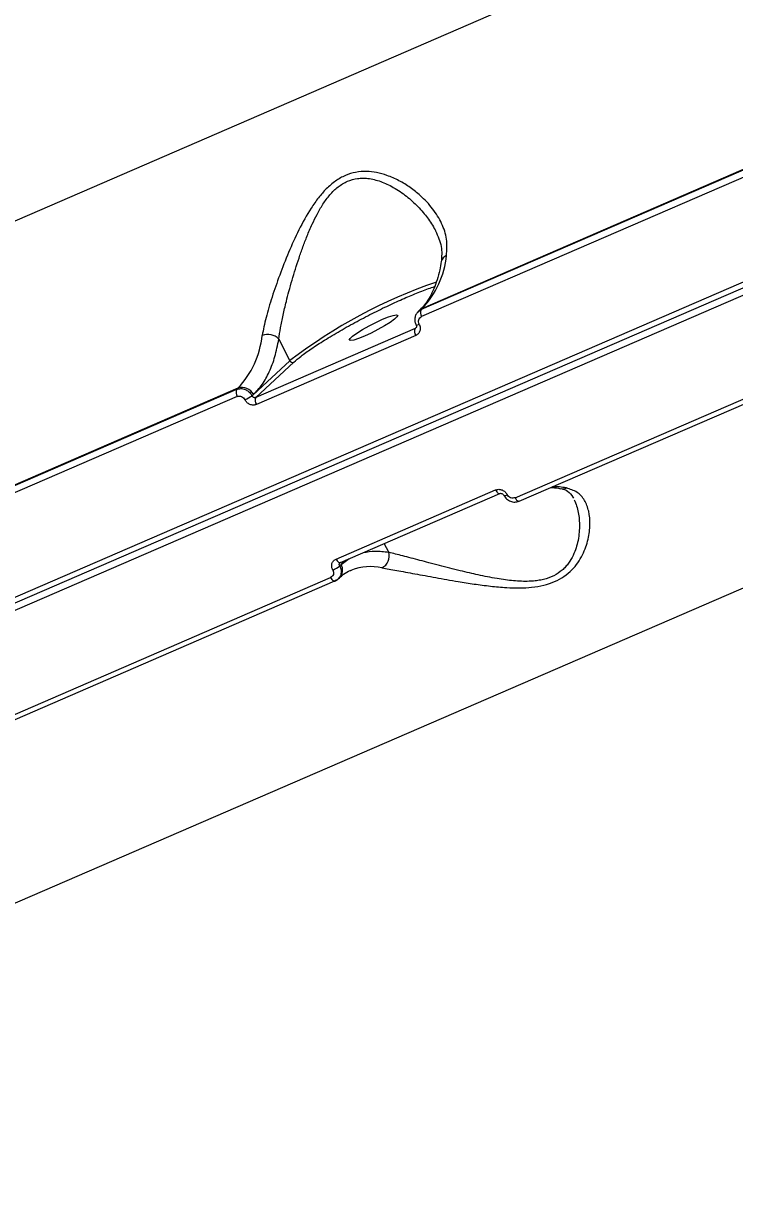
# Model space of a CAD drawing. Header units: millimetres. Extents: x -6332 to 8932, y -6739 to 7096.
# Drawn here: x -2599.8 to -2482, y -2393.5 to -2198.6 of the extents above; entities that cross this region are included whole.
import ezdxf

# ---------------------------------------------------------------- set-up
doc = ezdxf.new("R2010")
doc.units = ezdxf.units.MM
for name, color, linetype in [('DIKOM_ОБЪЕКТ', 7, 'Continuous'), ('DIKOM_РАЗМЕР_ЗОНА', 7, 'Continuous'), ('DIKOM_РАЗМЕР_ОБЪЕКТА', 7, 'Continuous')]:
    doc.layers.add(name, color=color, linetype=linetype)
doc.styles.add('style1', font='arial.ttf', dxfattribs={"width": 0.8})
doc.dimstyles.new('1-50', dxfattribs={"dimtxt": 300, "dimasz": 200, "dimexe": 100, "dimexo": 0, "dimgap": 100, "dimtad": 1, "dimtxsty": 'style1', "dimcen": 200, "dimclrd": 7, "dimclre": 7, "dimclrt": 7, "dimadec": 1, "dimazin": 2, "dimtfac": 1, "dimtmove": 0, "dimatfit": 2, "dimfxl": 0, "dimlwd": 25, "dimlwe": 18, "dimarcsym": 0})

# ---------------------------------------------------------------- blocks, each defined once
blk = doc.blocks.new('*D9')
at = {"layer": 'Defpoints', "color": 0, "transparency": 16777216}
for p in [(777.17, 5593.97), (-4228.73, -3389.78), (7301.72, -3389.78)]:
    blk.add_point(p, dxfattribs=at)
at = {"layer": 'DIKOM_РАЗМЕР_ОБЪЕКТА', "color": 7, "lineweight": 18, "transparency": 16777216}
for p, q in [((777.17, 5593.97), (7401.72, 5593.97)), ((-4228.73, -3389.78), (7401.72, -3389.78))]:
    blk.add_line(p, q, dxfattribs=at)
at = {"layer": 'DIKOM_РАЗМЕР_ОБЪЕКТА', "color": 7, "lineweight": 25, "transparency": 16777216}
blk.add_line((7301.72, 5393.97), (7301.72, -3189.78), dxfattribs=at)
at = {"layer": 'DIKOM_РАЗМЕР_ОБЪЕКТА', "color": 7, "transparency": 16777216}
for points in [[(7268.39, 5393.97), (7335.06, 5393.97), (7301.72, 5593.97)], [(7268.39, -3189.78), (7335.06, -3189.78), (7301.72, -3389.78)]]:
    blk.add_solid(points, dxfattribs=at)
at = {"layer": 'DIKOM_РАЗМЕР_ОБЪЕКТА', "color": 7, "transparency": 16777216, "insert": (7048.55, 1153.71), "char_height": 300, "attachment_point": 5, "rotation": 90, "style": 'style1'}
blk.add_mtext('9000', dxfattribs=at)
blk = doc.blocks.new('*D10')
at = {"layer": 'Defpoints', "color": 0, "transparency": 16777216}
for p in [(4034.78, 3636.59), (-4490.85, -1960.46), (4034.78, -5533.39)]:
    blk.add_point(p, dxfattribs=at)
at = {"layer": 'DIKOM_РАЗМЕР_ОБЪЕКТА', "color": 7, "lineweight": 18, "transparency": 16777216}
for p, q in [((4034.78, 3636.59), (4034.78, -5633.39)), ((-4490.85, -1960.46), (-4490.85, -5633.39))]:
    blk.add_line(p, q, dxfattribs=at)
at = {"layer": 'DIKOM_РАЗМЕР_ОБЪЕКТА', "color": 7, "lineweight": 25, "transparency": 16777216}
blk.add_line((-4290.85, -5533.39), (3834.78, -5533.39), dxfattribs=at)
at = {"layer": 'DIKOM_РАЗМЕР_ОБЪЕКТА', "color": 7, "transparency": 16777216}
for points in [[(-4290.85, -5500.05), (-4290.85, -5566.72), (-4490.85, -5533.39)], [(3834.78, -5500.05), (3834.78, -5566.72), (4034.78, -5533.39)]]:
    blk.add_solid(points, dxfattribs=at)
at = {"layer": 'DIKOM_РАЗМЕР_ОБЪЕКТА', "color": 7, "transparency": 16777216, "insert": (308.03, -5280.21), "char_height": 300, "attachment_point": 5, "style": 'style1'}
blk.add_mtext('8500', dxfattribs=at)
blk = doc.blocks.new('*D11')
at = {"layer": 'Defpoints', "color": 0, "transparency": 16777216}
for p in [(1114.35, 7096.35), (-4349.59, -4627.34), (8831.76, -4627.34)]:
    blk.add_point(p, dxfattribs=at)
at = {"layer": 'DIKOM_РАЗМЕР_ЗОНА', "color": 7, "lineweight": 18, "transparency": 16777216}
for p, q in [((1114.35, 7096.35), (8931.76, 7096.35)), ((-4349.59, -4627.34), (8931.76, -4627.34))]:
    blk.add_line(p, q, dxfattribs=at)
at = {"layer": 'DIKOM_РАЗМЕР_ЗОНА', "color": 7, "lineweight": 25, "transparency": 16777216}
blk.add_line((8831.76, 6896.35), (8831.76, -4427.34), dxfattribs=at)
at = {"layer": 'DIKOM_РАЗМЕР_ЗОНА', "color": 7, "transparency": 16777216}
for points in [[(8798.42, 6896.35), (8865.09, 6896.35), (8831.76, 7096.35)], [(8798.42, -4427.34), (8865.09, -4427.34), (8831.76, -4627.34)]]:
    blk.add_solid(points, dxfattribs=at)
at = {"layer": 'DIKOM_РАЗМЕР_ЗОНА', "color": 7, "transparency": 16777216, "insert": (8578.59, 1308.2), "char_height": 300, "attachment_point": 5, "rotation": 90, "style": 'style1'}
blk.add_mtext('11750', dxfattribs=at)
blk = doc.blocks.new('*D12')
at = {"layer": 'Defpoints', "color": 0, "transparency": 16777216}
for p in [(6134.38, 3354.85), (-6332, -2644.93), (6134.38, -6639)]:
    blk.add_point(p, dxfattribs=at)
at = {"layer": 'DIKOM_РАЗМЕР_ЗОНА', "color": 7, "lineweight": 18, "transparency": 16777216}
for p, q in [((6134.38, 3354.85), (6134.38, -6739)), ((-6332, -2644.93), (-6332, -6739))]:
    blk.add_line(p, q, dxfattribs=at)
at = {"layer": 'DIKOM_РАЗМЕР_ЗОНА', "color": 7, "lineweight": 25, "transparency": 16777216}
blk.add_line((-6132, -6639), (5934.38, -6639), dxfattribs=at)
at = {"layer": 'DIKOM_РАЗМЕР_ЗОНА', "color": 7, "transparency": 16777216}
for points in [[(-6132, -6605.67), (-6132, -6672.33), (-6332, -6639)], [(5934.38, -6605.67), (5934.38, -6672.33), (6134.38, -6639)]]:
    blk.add_solid(points, dxfattribs=at)
at = {"layer": 'DIKOM_РАЗМЕР_ЗОНА', "color": 7, "transparency": 16777216, "insert": (-98.81, -6385.83), "char_height": 300, "attachment_point": 5, "style": 'style1'}
blk.add_mtext('12500', dxfattribs=at)

msp = doc.modelspace()

# ---------------------------------------------------------------- linework, layer by layer
at = {"layer": 'DIKOM_ОБЪЕКТ', "color": 7, "linetype": 'Continuous', "lineweight": 15}
for p, q in [((-2745.279, -2293.706), (-2456.422, -2168.609)), ((-2391.728, -2202.974), (-2791.176, -2375.967)), ((-2790.441, -2376.575), (-2390.994, -2203.583)), ((-2790.266, -2377.732), (-2390.818, -2204.74)), ((-2465.43, -2216.364), (-2533.93, -2246.03)), ((-2465.208, -2216.158), (-2533.709, -2245.824)), ((-2465.33, -2217.52), (-2533.83, -2247.186)), ((-2534.443, -2246.396), (-2533.93, -2246.03)), ((-2534.161, -2246.119), (-2534.383, -2246.325)), ((-2533.93, -2246.03), (-2533.709, -2245.824)), ((-2518.359, -2277.191), (-2449.859, -2247.525)), ((-2517.645, -2277.761), (-2449.144, -2248.095)), ((-2534.89, -2249.153), (-2561.3, -2260.591)), ((-2534.717, -2248.993), (-2534.89, -2249.153)), ((-2534.788, -2250.315), (-2561.197, -2261.752)), ((-2557.481, -2250.92), (-2555.642, -2254.486)), ((-2561.686, -2260.095), (-2555.642, -2254.486)), ((-2561.3, -2260.591), (-2555.003, -2254.747)), ((-2564.466, -2259.254), (-2632.967, -2288.92)), ((-2564.245, -2259.048), (-2632.745, -2288.714)), ((-2564.245, -2259.048), (-2564.466, -2259.254)), ((-2408.755, -2261.055), (-2697.612, -2386.153)), ((-2564.367, -2260.41), (-2632.867, -2290.076)), ((-2561.921, -2260.312), (-2561.686, -2260.095)), ((-2548.001, -2287.345), (-2521.592, -2275.907)), ((-2547.284, -2287.921), (-2520.874, -2276.483)), ((-2508.787, -2277.088), (-2508.693, -2277.261)), ((-2539.277, -2286.225), (-2540.024, -2284.777)), ((-2547.16, -2288.267), (-2547.395, -2288.485)), ((-2547.35, -2287.967), (-2547.323, -2287.933)), ((-2547.16, -2288.267), (-2545.806, -2287.28)), ((-2546.351, -2287.517), (-2547.16, -2288.267)), ((-2545.641, -2289.254), (-2545.44, -2289.17)), ((-2617.396, -2320.082), (-2548.895, -2290.416)), ((-2616.681, -2320.652), (-2548.181, -2290.986)), ((-2548.181, -2290.986), (-2548.124, -2290.949)), ((-2547.673, -2290.655), (-2547.45, -2290.448))]:
    msp.add_line(p, q, dxfattribs=at)
at = {"layer": 'DIKOM_ОБЪЕКТ', "color": 7, "linetype": 'Continuous', "lineweight": 15, "flags": 128}
for points in [[(-2534.161, -2246.119), (-2534.013, -2245.997), (-2533.709, -2245.824)], [(-2540.287, -2247.626), (-2539.302, -2247.23), (-2538.519, -2246.98), (-2538.001, -2246.895), (-2537.792, -2246.983), (-2537.907, -2247.237), (-2538.337, -2247.637), (-2539.048, -2248.148), (-2539.981, -2248.732), (-2541.062, -2249.339), (-2542.202, -2249.922), (-2543.309, -2250.431), (-2544.294, -2250.828), (-2545.077, -2251.079), (-2545.594, -2251.162), (-2545.804, -2251.075), (-2545.689, -2250.82), (-2545.259, -2250.421), (-2544.548, -2249.909), (-2543.615, -2249.326), (-2542.534, -2248.718), (-2541.394, -2248.136), (-2540.287, -2247.626)], [(-2521.592, -2275.907), (-2521.497, -2276.067), (-2521.394, -2276.208), (-2521.286, -2276.326), (-2521.178, -2276.416), (-2521.074, -2276.474), (-2520.977, -2276.499), (-2520.89, -2276.489), (-2520.874, -2276.483)], [(-2517.645, -2277.761), (-2517.66, -2277.767), (-2517.684, -2277.774)], [(-2548.001, -2287.345), (-2547.907, -2287.505), (-2547.804, -2287.646), (-2547.696, -2287.764), (-2547.588, -2287.853), (-2547.484, -2287.911), (-2547.386, -2287.936), (-2547.3, -2287.927), (-2547.284, -2287.921)], [(-2548.895, -2290.416), (-2548.801, -2290.574), (-2548.698, -2290.714), (-2548.591, -2290.831), (-2548.483, -2290.919), (-2548.379, -2290.977), (-2548.282, -2291.001), (-2548.196, -2290.992), (-2548.181, -2290.986)]]:
    msp.add_lwpolyline(points, dxfattribs=at)
at = {"layer": 'DIKOM_ОБЪЕКТ', "color": 7, "linetype": 'Continuous', "lineweight": 15}
for centre, radius, start, end in [((-2544.723, -2235.489), 15.104, 316.82207, 353.92821), ((-2529.247, -2238.357), 1.35, 109.76455, 167.71819), ((-2503.827, -2322.002), 85.108, 108.88128, 127.50468), ((-2532.869, -2246.52), 1.169, 155.20145, 214.67785), ((-2559.3, -2252.606), 2.48, 42.81819, 112.26894), ((-2533.822, -2249.644), 1.175, 155.30374, 214.78974), ((-2534.786, -2247.524), 1.079, 271.49884, 302.04929), ((-2575.259, -2248.713), 15.104, 316.82207, 353.92821), ((-2555.18, -2254.267), 0.512, 205.36823, 290.1882), ((-2563.404, -2259.745), 1.171, 155.23604, 214.64912), ((-2563.54, -2260.976), 2.052, 25.42388, 110.09689), ((-2565.702, -2254.718), 6.752, 292.6726, 304.05329), ((-2560.234, -2261.082), 1.173, 155.27938, 214.82236), ((-2511.843, -2285.491), 10.114, 78.69086, 91.7456), ((-2520.083, -2276.079), 0.738, 259.52827, 305.63961), ((-2517.502, -2276.881), 0.911, 199.90923, 258.50776), ((-2510.486, -2274.149), 1.556, 260.12903, 293.74731), ((-2541.364, -2286.848), 2.177, 296.40111, 16.62564), ((-2550.086, -2285.389), 4.103, 292.16078, 310.99022), ((-2548.708, -2289.171), 1.793, 314.56574, 30.27554), ((-2542.271, -2297.761), 9.157, 78.18211, 110.25078)]:
    msp.add_arc(centre, radius, start, end, dxfattribs=at)
for points, knots in [([(-2529.704, -2237.086), (-2529.643, -2236.173), (-2529.523, -2234.356), (-2530.41, -2231.737), (-2531.903, -2229.294), (-2533.75, -2227.316), (-2535.679, -2225.78), (-2537.528, -2224.641), (-2539.412, -2223.805), (-2541.227, -2223.299), (-2542.97, -2223.092), (-2544.728, -2223.215), (-2546.479, -2223.744), (-2548.129, -2224.683), (-2549.61, -2225.957), (-2550.951, -2227.498), (-2552.524, -2229.744), (-2554.203, -2232.804), (-2555.901, -2236.568), (-2557.374, -2240.33), (-2558.627, -2243.974), (-2559.66, -2247.418), (-2560.047, -2249.348), (-2560.24, -2250.311)], [0, 0, 0, 0, 0.0628345, 0.1250362, 0.1875492, 0.2496576, 0.2915469, 0.3336365, 0.3744974, 0.4070885, 0.4371926, 0.4692312, 0.4998071, 0.5304214, 0.5624881, 0.5926587, 0.625328, 0.687936, 0.750115, 0.8127573, 0.8751748, 0.9376764, 1, 1, 1, 1]), ([(-2557.481, -2250.92), (-2557.394, -2250.306), (-2557.22, -2249.072), (-2556.786, -2246.955), (-2556.305, -2244.92), (-2555.794, -2242.962), (-2555.292, -2241.174), (-2554.735, -2239.322), (-2554.142, -2237.486), (-2553.501, -2235.648), (-2552.785, -2233.77), (-2552.012, -2231.962), (-2551.147, -2230.194), (-2550.192, -2228.544), (-2549.234, -2227.232), (-2548.371, -2226.311), (-2547.44, -2225.474), (-2546.648, -2225.054), (-2546.113, -2224.771)], [0, 0, 0, 0, 0.0819338, 0.1645633, 0.2495756, 0.3087202, 0.3743878, 0.436891, 0.4995612, 0.5618289, 0.6239393, 0.6915947, 0.7490008, 0.8116575, 0.8744803, 0.9065496, 0.9369591, 1, 1, 1, 1]), ([(-2546.113, -2224.771), (-2545.556, -2224.58), (-2544.728, -2224.297), (-2543.589, -2224.236), (-2542.66, -2224.287), (-2541.653, -2224.47), (-2540.593, -2224.791), (-2539.543, -2225.224), (-2538.465, -2225.784), (-2537.379, -2226.46), (-2536.339, -2227.226), (-2535.356, -2228.057), (-2534.431, -2228.947), (-2533.588, -2229.881), (-2532.833, -2230.833), (-2532.175, -2231.802), (-2531.732, -2232.524), (-2531.541, -2232.926), (-2531.516, -2232.979)], [0, 0, 0, 0, 0.0882449, 0.131187, 0.1764821, 0.2340518, 0.292759, 0.3528389, 0.4163043, 0.4889507, 0.5616071, 0.6294783, 0.7041177, 0.7793019, 0.8465221, 0.9173262, 0.9891953, 1, 1, 1, 1]), ([(-2531.51, -2232.977), (-2531.134, -2233.843), (-2530.383, -2235.572), (-2530.507, -2237.248), (-2530.569, -2238.086)], [0, 0, 0, 0, 0.5004407, 1, 1, 1, 1]), ([(-2530.579, -2238.069), (-2530.658, -2238.531), (-2530.841, -2239.609), (-2531.255, -2241.113), (-2531.792, -2242.596), (-2532.423, -2243.9), (-2533.147, -2245.01), (-2533.733, -2245.741), (-2534.095, -2246.04), (-2534.167, -2246.099)], [0, 0, 0, 0, 0.122963, 0.287166, 0.4514908, 0.6167342, 0.7844461, 0.9572675, 1, 1, 1, 1]), ([(-2536.424, -2244.042), (-2535.643, -2243.714), (-2534.034, -2243.038), (-2532.44, -2242.436), (-2531.764, -2242.233), (-2531.677, -2242.207)], [0, 0, 0, 0, 0.4512278, 0.9294695, 1, 1, 1, 1]), ([(-2555.003, -2254.747), (-2554.632, -2254.425), (-2553.869, -2253.761), (-2552.133, -2252.512), (-2549.951, -2251.091), (-2547.375, -2249.55), (-2544.565, -2247.987), (-2541.702, -2246.502), (-2538.942, -2245.159), (-2537.247, -2244.407), (-2536.424, -2244.042)], [0, 0, 0, 0, 0.116509, 0.2400176, 0.3686481, 0.5000075, 0.6313671, 0.7599919, 0.8834887, 1, 1, 1, 1]), ([(-2534.427, -2246.366), (-2534.554, -2246.52), (-2534.807, -2246.826), (-2534.975, -2247.415), (-2534.979, -2248.033), (-2534.831, -2248.413), (-2534.758, -2248.602)], [0, 0, 0, 0, 0.2530925, 0.5048991, 0.7538493, 1, 1, 1, 1]), ([(-2534.214, -2248.438), (-2534.259, -2248.315), (-2534.349, -2248.07), (-2534.306, -2247.692), (-2534.135, -2247.367), (-2533.932, -2247.246), (-2533.83, -2247.186)], [0, 0, 0, 0, 0.250638, 0.5002731, 0.7500717, 1, 1, 1, 1]), ([(-2534.214, -2248.438), (-2534.145, -2248.622), (-2534.009, -2248.989), (-2534.075, -2249.556), (-2534.33, -2250.044), (-2534.635, -2250.224), (-2534.788, -2250.315)], [0, 0, 0, 0, 0.250729, 0.5004325, 0.7501686, 1, 1, 1, 1]), ([(-2534.758, -2248.602), (-2534.737, -2248.652), (-2534.695, -2248.749), (-2534.685, -2248.879), (-2534.706, -2248.991), (-2534.746, -2249.043), (-2534.765, -2249.068)], [0, 0, 0, 0, 0.2678474, 0.5197716, 0.7629363, 1, 1, 1, 1]), ([(-2561.686, -2260.095), (-2561.188, -2259.569), (-2560.191, -2258.517), (-2559.016, -2256.376), (-2558.069, -2253.886), (-2557.677, -2251.909), (-2557.481, -2250.92)], [0, 0, 0, 0, 0.2500025, 0.4999923, 0.7500031, 1, 1, 1, 1]), ([(-2564.466, -2259.254), (-2564.245, -2259.187), (-2563.906, -2259.085), (-2563.41, -2259.142), (-2562.966, -2259.276), (-2562.544, -2259.531), (-2562.166, -2259.898), (-2562.007, -2260.167), (-2561.921, -2260.312)], [0, 0, 0, 0, 0.241527, 0.3688247, 0.5001623, 0.7010929, 0.8384862, 1, 1, 1, 1]), ([(-2564.367, -2260.41), (-2564.251, -2260.377), (-2564.021, -2260.312), (-2563.646, -2260.399), (-2563.31, -2260.613), (-2563.17, -2260.837), (-2563.099, -2260.948)], [0, 0, 0, 0, 0.250694, 0.4999505, 0.7500167, 1, 1, 1, 1]), ([(-2561.197, -2261.752), (-2561.37, -2261.802), (-2561.715, -2261.902), (-2562.279, -2261.77), (-2562.783, -2261.45), (-2562.994, -2261.115), (-2563.099, -2260.948)], [0, 0, 0, 0, 0.2505609, 0.5002031, 0.7502121, 1, 1, 1, 1]), ([(-2561.3, -2260.591), (-2561.356, -2260.608), (-2561.441, -2260.633), (-2561.563, -2260.616), (-2561.676, -2260.579), (-2561.78, -2260.509), (-2561.869, -2260.412), (-2561.903, -2260.346), (-2561.921, -2260.312)], [0, 0, 0, 0, 0.2441872, 0.3708569, 0.5000292, 0.7196675, 0.8522312, 1, 1, 1, 1]), ([(-2512.457, -2275.515), (-2512.045, -2275.519), (-2511.509, -2275.524), (-2510.898, -2275.669), (-2510.758, -2275.702)], [0, 0, 0, 0, 0.7702878, 1, 1, 1, 1]), ([(-2540.396, -2288.798), (-2539.626, -2288.941), (-2538.094, -2289.225), (-2534.989, -2289.786), (-2531.543, -2290.416), (-2528.202, -2291.009), (-2525.144, -2291.497), (-2522.458, -2291.858), (-2519.922, -2292.089), (-2517.634, -2292.156), (-2515.556, -2292.053), (-2513.587, -2291.733), (-2511.761, -2291.134), (-2510.183, -2290.264), (-2508.913, -2289.184), (-2507.905, -2287.953), (-2506.906, -2286.239), (-2506.163, -2284.048), (-2505.868, -2281.586), (-2506.074, -2279.383), (-2506.784, -2277.56), (-2507.966, -2276.17), (-2509.229, -2275.772), (-2509.859, -2275.574)], [0, 0, 0, 0, 0.0628381, 0.1250323, 0.1875516, 0.2496608, 0.2915513, 0.3336376, 0.3744985, 0.4070912, 0.4371945, 0.4692337, 0.4998117, 0.5304234, 0.5624941, 0.5926596, 0.625333, 0.6879384, 0.7501171, 0.8127555, 0.8751665, 0.9376743, 1, 1, 1, 1]), ([(-2521.592, -2275.907), (-2521.418, -2275.857), (-2521.072, -2275.755), (-2520.501, -2275.882), (-2519.983, -2276.189), (-2519.763, -2276.515), (-2519.653, -2276.678)], [0, 0, 0, 0, 0.2505554, 0.5002565, 0.7499187, 1, 1, 1, 1]), ([(-2520.913, -2276.496), (-2520.857, -2276.478), (-2520.742, -2276.443), (-2520.539, -2276.49), (-2520.347, -2276.609), (-2520.26, -2276.738), (-2520.217, -2276.804)], [0, 0, 0, 0, 0.2418253, 0.4879635, 0.7407499, 1, 1, 1, 1]), ([(-2520.217, -2276.804), (-2520.076, -2277.009), (-2519.795, -2277.422), (-2519.125, -2277.815), (-2518.376, -2277.974), (-2517.915, -2277.841), (-2517.684, -2277.774)], [0, 0, 0, 0, 0.2471792, 0.4961119, 0.7467061, 1, 1, 1, 1]), ([(-2518.359, -2277.191), (-2518.475, -2277.225), (-2518.706, -2277.291), (-2519.087, -2277.209), (-2519.432, -2277.003), (-2519.579, -2276.786), (-2519.653, -2276.678)], [0, 0, 0, 0, 0.250773, 0.5001367, 0.7500747, 1, 1, 1, 1]), ([(-2510.737, -2275.685), (-2510.354, -2275.784), (-2509.587, -2275.981), (-2509.04, -2276.722), (-2508.766, -2277.093)], [0, 0, 0, 0, 0.4996136, 1, 1, 1, 1]), ([(-2508.544, -2277.534), (-2508.405, -2277.87), (-2508.134, -2278.524), (-2507.872, -2279.617), (-2507.713, -2280.756), (-2507.668, -2281.957), (-2507.742, -2283.241), (-2507.955, -2284.529), (-2508.327, -2285.839), (-2508.872, -2287.107), (-2509.55, -2288.156), (-2510.248, -2288.923), (-2511.059, -2289.631), (-2512.294, -2290.36), (-2513.777, -2290.8), (-2515.038, -2290.987), (-2516.106, -2291.061), (-2517.305, -2291.056), (-2518.617, -2290.969), (-2519.966, -2290.813), (-2521.405, -2290.589), (-2522.917, -2290.31), (-2524.435, -2289.99), (-2525.942, -2289.647), (-2527.52, -2289.266), (-2529.192, -2288.848), (-2530.928, -2288.403), (-2532.574, -2287.976), (-2534.655, -2287.432), (-2537.062, -2286.811), (-2538.537, -2286.421), (-2539.277, -2286.225)], [0, 0, 0, 0, 0.0388528, 0.075859, 0.1129432, 0.1497893, 0.1865562, 0.2265986, 0.2605773, 0.2976568, 0.3348468, 0.3538179, 0.3718189, 0.4091282, 0.4461912, 0.4642223, 0.4832424, 0.5074244, 0.5320797, 0.5573114, 0.583964, 0.6144736, 0.644984, 0.6734683, 0.704839, 0.7415263, 0.7783471, 0.8172339, 0.8522583, 0.9257896, 1, 1, 1, 1]), ([(-2543.502, -2286.283), (-2542.854, -2286.158), (-2541.527, -2285.901), (-2540.039, -2286.115), (-2539.277, -2286.225)], [0, 0, 0, 0, 0.4883036, 1, 1, 1, 1]), ([(-2548.538, -2289.188), (-2548.49, -2289.308), (-2548.393, -2289.546), (-2548.428, -2289.916), (-2548.592, -2290.236), (-2548.794, -2290.356), (-2548.895, -2290.416)], [0, 0, 0, 0, 0.250515, 0.4998377, 0.7500049, 1, 1, 1, 1]), ([(-2548.538, -2289.188), (-2548.612, -2289.009), (-2548.758, -2288.651), (-2548.704, -2288.095), (-2548.457, -2287.615), (-2548.153, -2287.435), (-2548.001, -2287.345)], [0, 0, 0, 0, 0.2507303, 0.5002154, 0.7500837, 1, 1, 1, 1]), ([(-2547.395, -2288.485), (-2547.327, -2288.638), (-2547.202, -2288.92), (-2547.134, -2289.419), (-2547.188, -2289.877), (-2547.359, -2290.275), (-2547.627, -2290.66), (-2547.927, -2290.834), (-2548.124, -2290.949)], [0, 0, 0, 0, 0.1618643, 0.299302, 0.5005133, 0.6314793, 0.7586883, 1, 1, 1, 1]), ([(-2547.395, -2288.485), (-2547.412, -2288.452), (-2547.444, -2288.389), (-2547.467, -2288.268), (-2547.459, -2288.153), (-2547.417, -2288.052), (-2547.353, -2287.956), (-2547.277, -2287.913), (-2547.228, -2287.884)], [0, 0, 0, 0, 0.1472575, 0.2804815, 0.5005173, 0.629408, 0.7559127, 1, 1, 1, 1]), ([(-2548.22, -2290.998), (-2548.112, -2290.949), (-2547.895, -2290.85), (-2547.718, -2290.692), (-2547.629, -2290.613)], [0, 0, 0, 0, 0.4989588, 1, 1, 1, 1]), ([(-2547.444, -2290.468), (-2547.213, -2290.263), (-2546.653, -2289.766), (-2546.002, -2289.364), (-2545.541, -2289.226), (-2545.474, -2289.206)], [0, 0, 0, 0, 0.3755394, 0.9090932, 1, 1, 1, 1]), ([(-2790.81, -2377.869), (-2790.1, -2379.246), (-2787.887, -2383.546), (-2784.064, -2390.729), (-2779.326, -2399.449), (-2774.45, -2408.179), (-2769.453, -2416.9), (-2764.343, -2425.586), (-2759.127, -2434.219), (-2753.815, -2442.782), (-2748.411, -2451.261), (-2742.923, -2459.644), (-2737.356, -2467.918), (-2731.718, -2476.073), (-2726.011, -2484.099), (-2720.243, -2491.987), (-2714.418, -2499.729), (-2708.541, -2507.317), (-2702.618, -2514.742), (-2696.653, -2521.999), (-2690.651, -2529.08), (-2684.618, -2535.98), (-2678.556, -2542.691), (-2672.473, -2549.21), (-2666.372, -2555.529), (-2660.257, -2561.646), (-2654.133, -2567.553), (-2648.006, -2573.248), (-2641.878, -2578.726), (-2635.754, -2583.982), (-2629.64, -2589.013), (-2623.538, -2593.817), (-2617.453, -2598.386), (-2611.389, -2602.724), (-2605.35, -2606.822), (-2599.34, -2610.68), (-2593.363, -2614.295), (-2587.421, -2617.665), (-2581.52, -2620.788), (-2575.661, -2623.66), (-2569.849, -2626.282), (-2564.085, -2628.652), (-2558.375, -2630.765), (-2552.719, -2632.623), (-2547.121, -2634.221), (-2541.583, -2635.561), (-2536.108, -2636.637), (-2530.697, -2637.453), (-2525.356, -2637.993), (-2520.607, -2638.27), (-2517.679, -2638.249), (-2516.474, -2638.24)], [0, 0, 0, 0, 0.0090736, 0.028313, 0.0478363, 0.0675913, 0.087538, 0.1076427, 0.1278791, 0.1482283, 0.1686718, 0.1891978, 0.209792, 0.2304476, 0.2511536, 0.2719037, 0.2926928, 0.3135144, 0.3343625, 0.3552357, 0.3761293, 0.3970394, 0.4179635, 0.4389001, 0.4598452, 0.4807984, 0.5017569, 0.5227198, 0.5436854, 0.5646528, 0.585621, 0.6065901, 0.6275583, 0.6485272, 0.6694954, 0.6904638, 0.7114326, 0.7324034, 0.7533772, 0.7743555, 0.7953407, 0.8163353, 0.8373422, 0.8583655, 0.8794093, 0.9004792, 0.9215809, 0.9427214, 0.9639083, 0.9851504, 1, 1, 1, 1])]:
    msp.add_open_spline(points, degree=3, knots=knots, dxfattribs=at)

# ---------------------------------------------------------------- dimensions: what is measured, and where the dimension line sits
at = {"layer": 'DIKOM_РАЗМЕР_ЗОНА'}
dim = msp.add_linear_dim(base=(8831.757, -4627.344), p1=(1114.346, 7096.351), p2=(-4349.589, -4627.344), angle=90, text='11750', dimstyle='1-50', dxfattribs=at)
dim.commit()
dim.dimension.update_dxf_attribs({"geometry": '*D11', "text_midpoint": (8831.757, 1308.196), "dimtype": 160})
dim = msp.add_linear_dim(base=(6134.379, -6639), p1=(-6332, -2644.933), p2=(6134.379, 3354.853), text='12500', dimstyle='1-50', dxfattribs=at)
dim.commit()
dim.dimension.update_dxf_attribs({"geometry": '*D12', "text_midpoint": (-98.81, -6639), "dimtype": 160})
at = {"layer": 'DIKOM_РАЗМЕР_ОБЪЕКТА'}
dim = msp.add_linear_dim(base=(7301.722, -3389.779), p1=(777.17, 5593.968), p2=(-4228.728, -3389.779), angle=90, text='9000', dimstyle='1-50', dxfattribs=at)
dim.commit()
dim.dimension.update_dxf_attribs({"geometry": '*D9', "text_midpoint": (7301.722, 1153.714), "dimtype": 160})
dim = msp.add_linear_dim(base=(4034.777, -5533.386), p1=(-4490.848, -1960.464), p2=(4034.777, 3636.587), text='8500', dimstyle='1-50', dxfattribs=at)
dim.commit()
dim.dimension.update_dxf_attribs({"geometry": '*D10', "text_midpoint": (308.034, -5533.386), "dimtype": 160})

doc.saveas('drawing.dxf')
